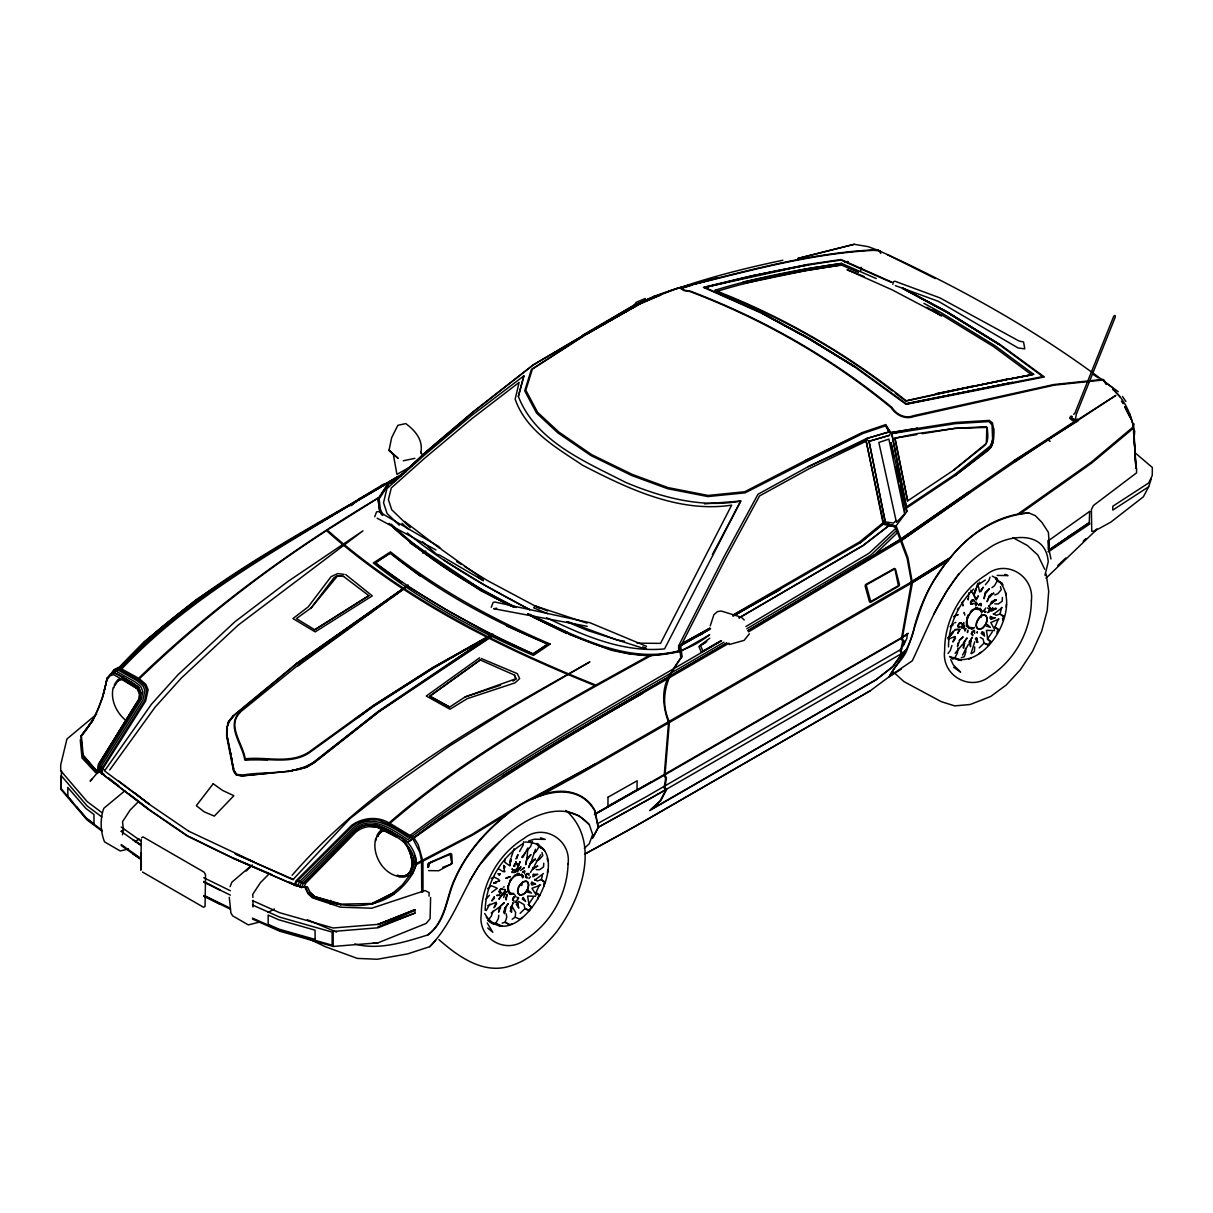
<?xml version="1.0" encoding="UTF-8"?>
<svg xmlns="http://www.w3.org/2000/svg" width="1213" height="1213" viewBox="0 0 1213 1213"><rect width="100%" height="100%" fill="white"/><g stroke="black" fill="none" stroke-linecap="round" stroke-linejoin="round"><path stroke-width="1.5" d="M430.6 897.484L430.099 918.681L426.112 923.457L378.031 942.819L333.181 946.443L333.181 931.417L378.031 927.793L414.922 913.116L415.028 909.629L378.031 924.367L333.181 927.99L279.687 912.737L252.486 900.607M1136.596 468.218L1136.566 472.858L1093.444 505.487L1091.397 509.536L1091.73 531.203L1094.111 531.324L1110.865 522.09L1143.359 496.814L1148.681 486.777L1151.243 478.968M227.271 728.3L227.18 736.276L232.229 761.673M122.498 834.802L123.362 829.434L122.543 821.641L130.231 809.935L138.752 801.338M140.814 870.343L141.269 839.457M141.072 869.448L141.315 852.694M429.038 896.164L429.099 892.571L425.005 890.554L371.769 908.219L340.55 907.203L312.348 897.787L307.905 893.632L304.857 887.219M530.46 876.772L528.959 878.576M252.895 906.93L253.108 900.364M963.501 644.512L963.38 648.121L964.714 642.905L963.547 642.708M532.492 616.947L567.017 633.55L527.791 614.036C574.841 635.112 625.286 664.557 678.704 650.911L678.628 645.892L723.903 556.994L757.989 494.252L808.374 466.596L866.87 439.606L869.039 441.289L889.447 435.346L890.63 432.632L955.328 422.473L989.277 420.411L992.416 422.821C994.357 431.934 995.585 444.14 987.64 450.811L955.162 475.557L906.035 508.383L906.899 511.477L895.967 526.033L883.504 523.091L866.188 441.153L809.359 468.597L759.565 495.92L725.844 558.041L681.994 643.678L709.863 628.198L681.994 643.678M948.505 646.878C948.445 625.211 958.513 604.241 973.614 589.018M1002.363 597.418L1002.226 601.132L998.42 603.938L994.827 603.892M428.325 867.431L429.008 862.943L450.478 853.421L451.706 854.149L452.206 862.701L451.1 864.323L442.775 867.25M981.211 611.989L980.104 608.229L982.378 612.08L981.302 609.821L974.054 608.956L970.43 611.928L972.811 609.502L967.095 617.826L967.595 616.401L968.474 614.824L966.291 622.087L967.246 626.757L966.473 624.21L968.884 628.516L971.795 627.606L973.342 628.167L970.931 628.88L973.023 628.743L974.6 627.439M485.139 910.341C485.791 883.959 500.332 857.97 522.651 843.839M543.758 863.186L543.56 866.886L539.74 869.676L536.176 869.645M522.621 877.863L522.758 875.71L523.47 876.681L521.423 874.042L521.939 875.043L514.312 875.589M996.995 633.247L997.116 631.397L998.572 630.411L994.978 627.045L998.39 619.176M101.513 773.833L101.892 768.602L144.665 700.614L146.728 690.121L144.605 685.087L138.373 679.735L117.919 668.318L113.704 670.228L110.914 674.019M974.736 646.923L974.373 651.699L971.325 653.746M993.735 428.553L992.628 443.367L990.551 447.749L955.162 475.557M102.104 774.41L102.514 769.178L145.651 701.038L148.092 689.727L145.863 684.375L139.359 678.764C196.764 623.467 259.627 573.961 326.494 530.612C404.611 600.147 498.619 646.817 594.901 685.572C522.955 725.92 451.463 768.617 389.039 822.914C377.41 815.94 362.551 817.638 351.74 825.249L295.972 880.881L294.213 885.323M124.848 790.846L103.818 808.283C99.906 818.714 100.452 831.739 104.53 841.883L120.269 850.98L128.457 848.918M527.018 858.091L527.837 847.993L522.712 857.485M537.981 898.878L538.132 896.998L539.573 896.043L535.994 892.616L539.497 884.793M967.625 630.73L967.458 632.61L967.838 630.184M1134.367 435.331L1134.746 430.979M512.159 919.211L515.207 917.18L515.631 912.419L511.962 906.247L510.248 911.388M524.456 873.86L524.713 871.04L522.788 871.798M976.783 642.284L977.102 638.993M968.914 592.687L968.201 599.904L968.035 598.585M957.936 648.045L957.436 652.988L954.874 657.825L952.205 657.446M1133.473 427.977L1135.975 468.4L1133.549 423.64L1133.048 428.507L1091.639 463.123L1020.209 513.706C984.562 519.604 956.648 545.107 937.892 574.841C921.774 596.963 916.452 624.331 907.127 649.562C903.336 659.857 893.814 666.195 889.66 676.157L912.282 660.827C931.539 620.374 947.11 573.749 987.594 549.125C1006.638 534.493 1045.788 528.823 1048.244 561.846L1044.954 575.25M505.093 858.971L504.744 862.231L508.899 865.187M517.906 906.187L518.254 902.927M977.375 631.761L977.223 633.08L977.056 632.155M98.435 768.693L98.996 763.644L138.616 699.492L139.525 693.684L137.448 688.863L113.84 674.655L110.247 675.671L106.941 679.735L102.817 696.869L98.041 709.544L92.946 720.34L81.392 735.897L83.151 755.032L96.388 770.634L99.239 770.725L90.126 781.202L92.491 778.776M509.778 862.564L511.067 861.488L510.703 858.743L509.9 865.915L509.748 864.596M498.77 915.254L498.391 918.529L495.783 923.336L493.145 922.972M514.752 894.39L509.248 893.465L510.825 894.466L507.792 890.433L508.565 892.586L507.959 885.626L507.641 888.386M860.79 270.62L861.185 267.3M518.527 897.484L518.376 898.803L518.209 897.863M523.622 841.746L523.197 844.961L519.558 851.481M330.133 903.958L330.618 900.364M1001.544 607.395L1000.073 613.99L996.252 615.355L993.341 613.717M958.027 642.966L957.451 646.529L959.301 641.556M113.249 687.468C110.262 699.355 116.069 712.046 125.106 719.809M114.022 687.665L114.583 684.329L117.797 679.75L122.74 677.824M226.922 731.924L227.453 728.695M227.983 725.48L228.529 722.266L233.336 716.14L296.821 663.799L405.915 587.153M375.575 838.926C371.83 854.831 383.247 874.588 399.956 876.635M664.269 786.706L665.634 778.534L664.208 775.577L668.575 722.372C663.268 707.876 661.176 692.001 668.105 677.642L680.796 657.673L679.568 646.059L680.614 645.452L682.146 656.885C666.923 674.792 658.826 699.476 669.409 721.871L665.027 775.092L666.453 778.049L665.088 786.236L663.541 786.979L665.755 790.163L659.963 801.096L649.652 810.587L876.18 679.811L893.253 666.407L902.563 653.443L900.683 650.153L902.654 641.662L901.456 638.599L911.494 582.21L907.142 558.405L895.361 526.912L883.079 524.228M105.607 684.117L107.184 677.991L110.535 673.882L114.219 672.821L122.483 676.884L138.282 687.271L140.799 692.668L139.753 698.779L98.814 764.812L103.924 769.588M892.874 284.342L893.314 281.856L894.876 281.204L939.741 297.807L1019.117 341.05L1023.545 341.96L1024.773 348.889L1018.101 347.964L938.377 301.324L895.346 285.631M985.047 593.415L984.092 598.752L985.077 593.976M526.685 859.395L525.669 864.702L526.73 859.972M420.775 452.874C423.504 440.228 415.24 430.554 405.749 423.58L397.834 425.323L391.647 437.681L389.009 450.357L393.346 454.572L396.939 474.404L411.995 465.822M1133.549 423.64L1132.699 427.355L1091.533 461.941L1018.389 513.675M546.608 617.735C583.377 635.536 622.709 652.852 664.542 648.91L740.825 501.06C701.539 508.262 662.146 497.603 625.953 482.531C585.773 461.865 535.964 441.623 518.345 396.408L523.91 375.818L471.554 415.559L423.625 455.8L386.886 488.612L383.535 502.743L387.114 513.508L399.259 525.168M92.946 720.34L81.15 736.064C95.569 719.779 103.06 699.037 107.184 677.991M102.862 696.035L105.47 685.209M61.529 770.649L60.695 789.117L87.109 820.003L101.937 831.087M510.082 861.291L510.703 858.743M228.044 725.222L228.802 722.144L233.593 716.064M518.345 396.408L523.88 375.894M512.538 871.51L512.22 872.632L512.007 871.738L513.099 872.177M542.347 875.68L541.225 879.637L537.42 881.002L534.554 879.395M954.328 617.402L954.813 615.749M974.585 633.413L974.494 630.654L972.31 631.67L971.431 633.838L972.978 635.021M969.839 644.118L970.946 640.661M971.097 653.246L974.782 641.722M710.272 625.802L713.896 614.703L717.505 611.549L721.219 611.034L740.9 617.068M951.932 645.483L950.249 650.653L948.02 653.413M486.277 916.937L487.308 918.62M511.219 857.273L514.085 848.706M584.727 854.134L643.891 821.444L870.403 690.667L888.886 676.945C898.969 660.812 911.418 645.923 914.526 626.12C921.122 602.073 932.054 579.389 948.187 560.254L912.055 582.816L581.467 773.106L540.028 795.94C559.102 786.979 584.408 790.36 594.825 810.451L598.312 827.236L593.369 836.561M493.054 911.099L491.295 916.24L487.929 920.364L493.691 924.351M531.567 860.699L535.464 849.267M491.265 607.319L493.13 602.376L495.101 602.057L589.897 622.709L646.514 646.332M990.02 577.191L988.868 580.557L985.411 584.727M374.711 516.783L376.576 511.886L378.592 511.552L438.621 546.411L441.608 549.565L483.214 579.207M532.401 841.519L530.612 846.538L527.124 850.677M974.903 604.135L975.722 601.845M903.154 645.634L904.898 640.828M517.329 867.841L514.737 871.101M979.088 653.671L981.105 652.154M289.558 882.109L301.734 887.31L305.54 886.824L308.587 893.238L313.363 897.514C339.337 907.021 370.238 910.796 394.073 893.996C404.065 886.339 412.875 876.514 416.271 864.141C416.226 851.875 409.084 840.473 397.637 835.727C385.294 827.63 367.736 818.76 355 831.178L303.781 883.17L296.973 880.729M989.111 596.432L987.048 601.693L989.247 596.69M230.106 886.642L231.865 882.2L250.803 866.021M530.672 862.367L528.565 867.598L530.824 862.64M412.162 874.603L416.256 864.642L472.57 835.105L506.215 814.62C484.245 832.436 465.246 854.316 453.996 880.502C445.702 899.258 445.368 921.455 427.84 934.935C404.536 942.152 378.926 950.492 354.712 943.987M503.607 897.468L506.139 891.555L504.092 894.997M969.323 642.041L972.31 637.143L969.46 642.284M514.085 865.93L515.161 863.489L514.403 864.49M507.792 887.143L510.855 879.167L509.96 880.729L515.616 874.588M1005.729 592.308L1006.184 594.886M963.289 623.421L963.729 622.512L963.819 625.468M1077.22 419.046L1076.249 421.063L1072.444 420.623L1069.669 418.136L1070.73 416.165M547.215 858.213L547.639 860.775M903.276 645.771L906.839 638.447L907.233 634.414L594.37 814.757M584.302 848.266L589.2 843.839L592.672 834.483L589.321 824.658C563.166 795.364 521.347 819.579 499.513 841.958C466.52 870.267 459.53 916.224 429.736 946.686L407.689 953.888L377.319 959.256L357.35 958.406L325.22 946.656L306.813 937.892M974.661 591.398L976.071 588.548L975.176 592.444L973.963 592.808M976.238 599.844L978.285 595.81L976.116 599.722M712.395 554.614L740.703 501.06L704.465 503.865M985.578 608.047L984.092 610.867L985.684 611.913M592.49 838.486L598.236 827.645L594.734 810.845C575.296 776.957 529.687 795.485 506.443 814.984C484.503 832.709 465.625 854.574 454.39 880.638C446.217 899.394 445.793 921.986 427.84 934.935M1072.004 416.423L1071.397 417.56L1073.065 419.046L1075.4 419.319L1076.28 414.437L1115.308 317.018L1115.035 315.441L1113.792 316.123L1074.642 413.769L1073.581 414.164M1071.67 416.241L1070.927 417.636L1073.065 419.046M516.465 857.394L517.996 854.559L516.905 858.44L515.692 858.819M526.988 873.891L525.472 876.696L527.049 877.712M975.495 603.922L976.283 602.467L975.388 602.922M976.905 587.122L979.573 582.225M962.546 655.096L968.52 644.164M959.877 629.365L957.618 633.429L959.953 629.38M989.975 596.811L991.779 593.566M517.072 869.888L517.89 868.432L516.981 868.872M503.622 912.04L505.442 908.795M991.946 601.481L989.065 606.621L988.671 605.848M510.537 907.961L513.433 902.851L512.508 902.897M486.186 910.584L489.87 904.11M534.524 865.597L540.68 854.771M933.676 614.203L947.035 590.761L958.983 573.552M962.986 626.636L962.167 628.061L962.076 627.091M530.49 872.496L533.417 867.386M504.335 892.465L503.516 893.89L503.41 892.904M957.391 609.775L958.315 608.213M520.498 870.479L524.334 867.598L522.227 869.448M135.674 704.556L98.844 764.857L101.816 767.177M992.279 631.943L987.458 639.008L990.778 642.374L989.156 643.087L988.883 644.634L984.001 643.148L983.152 639.099L980.271 637.401M469.431 881.138L478.999 865.764L499.513 841.958M533.235 897.484L528.368 904.519L531.673 907.946L530.036 908.658L529.763 910.205L524.865 908.643L524.092 904.64L518.436 901.289M643.33 301.582L645.286 298.459L636.158 302.355L632.898 307.01M396.636 478.817L388.418 483.502L378.183 499.301L379.184 508.065M749.407 633.762L744.115 640.373L729.165 644.558M968.914 659.099L971.31 658.159M950.401 635.142L952.963 631.321L953.145 632.807L947.899 638.159L955.313 629.608L958.861 629.395L955.313 629.608M964.047 642.42L967.079 637.932L963.759 642.465M450.751 863.671L451.418 862.686M505.169 908.112L508.232 903.64L504.851 908.158M975.661 605.969L977.511 603.316L976.101 604.514M1006.456 604.013L1006.153 607.031M109.716 769.952L155.052 707.224L181.404 678.006L238.112 625.18L362.96 530.854L288.027 581.391L234.882 621.784L177.932 674.807L151.428 704.268L104.545 770.907L149.093 804.174L188.788 831.239M547.776 869.827L547.427 872.86M92.779 720.052L80.922 736.246L82.651 756.108L96.191 772.12L99.117 772.317M111.808 673.063L114.522 669.394L118.768 667.377L138.631 678.264C210.956 608.35 292.621 548.701 379.078 497.466L327.313 530.081C405.445 599.647 499.498 646.317 595.795 685.087L649.668 655.323L652.033 655.05C561.088 705.178 468.794 755.062 389.964 823.369L413.906 837.774L418.242 844.733L422.928 861.291L423.003 891.722L421.715 892.146L421.563 860.745L419.85 852.375L412.754 838.547L388.008 823.854L378.365 820.049L370.526 819.336L356.789 823.081L352.21 826.311L296.973 881.245L295.229 885.672L297.701 884.884M502.925 893.572L504.229 891.828M311.104 607.971L333.924 577.782L337.214 575.735L343.522 576.402L368.843 595.659L314.743 629.759L296.427 618.585L311.104 607.971L337.639 575.811L343.522 576.402M951.113 657.81L952.721 658.735L949.809 656.46M981.044 589.958L983.212 587.168L981.029 591.504L979.952 591.353M233.457 715.67L228.651 721.78L227.104 727.952L227.043 735.942L233.897 770.422L236.535 774.258L242.115 775.168C265.662 770.816 292.864 775.986 313.803 762.067L378.926 710.848L492.903 634.02L433.42 668.151L373.649 706.254L309.239 752.818C290.256 765.342 265.783 757.215 244.677 759.656C242.706 745.009 225.77 725.89 239.613 712.622L300.202 663.496M521.651 857.333L524.956 853.194M240.083 712.501C226.513 725.601 243.313 744.373 245.193 758.807C265.981 756.412 290.013 764.402 308.769 752.151L373.149 705.617L432.95 667.453L491.629 634.505M987.594 612.732L989.08 610.912L989.02 608.79L987.382 607.91M955.116 653.307L962.804 644.042M991.233 603.847L994.705 599.722M485.897 899.364L489.4 895.27M532.613 869.63L534.948 866.886M962.106 602.497L963.243 601.223M989.217 611.852L992.886 607.91M429.72 946.701L435.634 940.454M491.614 892.434L497.315 888.234M896.043 520.483L893.511 523.091L885.247 521.863L860.184 542.833L734.29 615.537M292.121 875.27C373.134 781.869 483.608 721.72 589.897 661.873L508.823 708.877L449.75 745.843L382.686 793.014L349.769 818.775L292.924 879.668L235.231 853.907M355 831.178L303.841 883.185L298.656 880.987M246.194 871.086L252.289 864.945M268.998 873.997L260.461 882.609L252.729 894.33L252.911 897.347M1083.179 541.195L1085.847 538.572M587.016 623.148L535.494 606.045L533.69 607.819L547.594 613.672M1096.097 530.126L1046.015 578.192M988.853 611.595L992.37 608.213M500.817 905.914L504.29 902.593L500.287 906.187M959.619 640.161L963.092 636.855L959.119 640.479M1057.781 565.546L1065.787 557.98M396.954 479.12L425.975 451.994L472.994 412.056L532.992 365.098L632.837 306.419M1094.111 531.324L1096.946 528.853M979.24 647.863L984.001 643.148L988.307 645.255M351.239 505.23L358.821 499.074L383.338 484.381L395.074 480.606L388.418 483.502M520.089 913.344L524.865 908.643L529.186 910.827M392.587 893.329L402.155 885.126L410.358 874.421L414.376 864.353C414.801 845.688 397.303 836.47 382.717 829.601C374.165 824.431 362.839 825.947 355.454 832.543L305.873 883.079L303.872 887.294L307.359 886.794L310.285 892.571L314.501 896.559L341.429 904.14L371.739 903.518L392.587 893.329L372.103 904.049L394.073 893.996M350.982 505.776L360.473 498.118M961.378 627.879L962.804 623.922M906.672 649.41L902.002 653.367L649.759 798.882L598.312 827.236L665.452 789.936M96.676 714.169L66.958 738.975L60.695 764.872L60.695 770.664L87.109 801.55L101.937 812.634M297.488 666.271L382.125 604.681M651.851 298.171C693.609 281.173 738.52 269.544 782.84 260.249M296.715 663.375L233.154 715.776L228.302 721.947L226.725 728.209L226.634 736.23L233.472 770.816L236.232 774.834L242.084 775.789L288.012 771.392L298.443 769.391M953.57 470.25L986.351 443.367L986.806 427.385L954.919 428.371L916.71 433.678L894.86 438.166L907.658 500.878L953.57 470.25L983.667 446.369C989.262 442.017 987.807 433.648 987.124 427.507L986.108 426.718L954.919 428.371L922.229 433.693M143.907 642.556C219.811 575.174 311.028 529.186 397.455 477.225M860.184 542.833L884.125 523.364L896.286 526.215L907.976 557.874L912.373 582.983L902.29 638.129L903.488 641.177L901.502 649.637L899.864 650.623L901.729 653.928L892.389 666.907L876.044 679.614L650.926 809.571L660.782 800.625L666.589 789.678L664.36 786.509M378.926 711.212L313.833 762.401L306.358 766.919L287.936 771.635M890.054 524.698L863.095 545.638L739.066 617.993M991.961 587.653L994.539 585.652L997.253 580.906L995.57 578.768M533.568 853.558L536.161 851.556L538.921 846.841L537.283 844.718M720.446 640.995L702.979 651.093L700.432 645.301L709.757 638.22M980.68 603.513L978.664 605.044L980.68 603.513L981.181 605.909L980.695 603.665M991.718 611.079L995.615 608.138M993.462 614.309L1002.12 607.728M487.596 888.689L491.492 885.733L496.178 887.734M532.992 876.802L535.6 874.831M534.736 880.107L543.424 873.542M443.897 815.454L407.795 842.049C392.754 832.406 371.875 815.454 354.863 830.92L303.28 883.382L301.658 887.613L299.641 886.915L301.309 882.67L354.166 829.267C371.481 814.105 392.451 829.571 407.765 839.623C506.807 764.023 617.023 705.435 723.979 642.177M355.121 719.097L373.073 705.875L432.874 667.711L489.976 635.764M356.895 718.369L373.361 706.254L433.102 668.09L491.932 634.717M355.576 623.209L408.099 585.06M368.07 614.748L371.087 612.55M381.686 604.847L387.751 600.435M390.783 598.236L407.432 586.137M299.763 663.602L408.008 585.53M385.173 602.482L408.053 585.924M480.196 659.948L429.811 696.186L449.659 707.058L465.17 696.914L515.919 678.734L514.433 675.08L480.196 659.948L429.811 696.201L449.659 707.058M479.56 657.81L426.294 696.035L449.993 709.241L467.187 698.673L515.009 682.874L519.649 678.598L517.269 673.624L481.273 658.523M491.189 912.964L499.362 907.127M406.552 586.137L296.579 663.86M406.37 586.425L296.427 663.481M901.123 540.664C972.038 491.28 1042.725 441.441 1115.884 395.393L1014.402 462.062M969.915 492.705L901.365 540.513L748.527 631.867M1077.644 419.531L1013.795 460.849L900.425 539.391L747.936 630.639M1048.305 551.354L1089.592 522.682L1049.002 549.989L1048.305 540.316L1048.305 549.519M969.187 491.583L901.168 538.921L791.892 605.075M492.099 634.96L379.29 711.303L314.137 762.537L306.525 767.101L298.474 769.633M512.917 681.13L516.086 678.992L514.433 675.08M979.391 583.999L985.35 580.011M1048.199 551.885L1089.926 523.895L1068.896 536.191M492.22 636.188L379.214 711.576L314.122 762.765L306.555 767.313L290.347 771.059M436.453 672.76L492.387 635.657M252.44 562.741L195.945 599.859L143.65 642.208L114.219 672.821C192.473 587.274 298.443 535.858 396.666 477.209M1148.681 486.777L1112.776 510.082L1112.776 506.261L1148.681 482.971L1152.244 475.541L1152.35 467.49L1135.201 452.919M585.409 334.576L531.385 369.449L524.713 390.844L536.571 413.102L557.828 432.859L590.883 455.542L631.609 475.466L667.438 488.657L707.861 496.572L745.1 492.842L862.519 433.056L804.916 460.743L744.752 491.735L708.104 495.45L667.969 487.581L632.322 474.435L591.595 454.602L558.768 431.964L537.602 412.329L525.805 390.207L532.371 369.116L586.152 334.439L639.236 304.129L585.409 334.576L638.842 304.205L659.478 295.32L654.383 296.351L634.763 304.963L533.553 364.673L472.903 412.071L425.778 452.009L394.058 481.591L389.1 483.714L379.184 498.786L380.291 509.096L383.02 514.964M314.728 629.759L368.843 595.659M1078.509 420.532L1013.795 460.849M888.886 676.945L901.274 669.151M502.152 776.184L560.451 740.051L726.769 642.951M910.281 582.543L950.173 557.783L911.979 581.573L586.652 768.845L531.749 799.17L541.028 795.379M902.093 637.113L908.234 633.338L901.941 638.008L658.174 778.731L595.507 813.711L650.926 782.051M912.07 582.801L948.399 560.497C967.337 534.66 996.631 516.071 1028.715 512.902L1035.235 515.601L1042.012 522.5L1048.411 532.401L1049.351 545.638M668.575 722.372L669.409 721.871M368.737 493.585C282.25 547.245 189.835 595.583 119.799 671.016L137.221 680.796L143.013 685.861L144.893 690.364L142.937 700.098L100.588 767.223L100.3 772.302L148.153 809.268L187.242 836.015L233.578 858.592L297.625 886.233L299.323 881.957L353.468 827.615C371.117 812.74 392.208 826.826 407.795 837.288C506.246 762.355 615.279 703.434 721.583 640.752M493.706 883.246L496.36 881.654L495.859 883.307L493.706 883.246L499.726 880.593L498.346 881.047M332.347 515.252L252.713 562.635L268.861 553.037M272.091 551.111L285.01 543.439M288.239 541.514L293.091 538.633M296.321 536.722L307.617 529.99M310.846 528.08L331.846 515.601M640.479 693.139L560.891 740.552L729.058 643.178M254.063 561.771L291.241 539.724M294.471 537.799L307.405 530.126M310.634 528.216L331.649 515.752M397.379 476.845L405.855 471.872M581.785 335.758L634.02 305.176L634.581 305.919M746.844 628.774L870.767 555.205L896.786 530.354L897.665 532.477L872.011 557.176L747.951 630.669M642.647 693.411C561.892 739.066 483.32 788.42 407.811 842.322C507.368 765.555 618.979 707.164 726.693 643.072M397.955 476.527C300.354 535.267 195.748 587.592 117.024 671.775L135.689 682.252L140.784 686.573L142.785 691.365L141.284 699.279L99.36 766.07L99.102 771.134L97.919 769.982L98.132 764.933L139.631 698.461L140.693 692.35L138.57 687.271L134.143 683.707L114.083 672.472M333.257 514.782L396.803 477.725M745.919 626.53L869.251 553.098L895.891 528.231L895.194 526.669L889.084 525.517L863.171 545.35L739.202 617.751M901.684 648.94L645.725 797.032L598.797 822.93M422.533 552.992L425.808 551.096M141.542 837.789L143.058 836.909L204.072 872.147L205.543 874.725L205.058 906.399L203.557 907.263L142.528 872.041M700.204 634.99L703.479 633.095M736.139 614.233L741.052 611.413M747.572 607.637L752.485 604.802M700.432 645.301L706.845 641.601M705.132 642.86L698.885 646.468L701.372 652.351L721.038 640.98M973.266 603.255L971.507 604.256L970.582 602.982L973.16 599.692L974.084 600.966M870.403 690.667L626.803 831.178L584.575 854.195M974.069 630.487L971.507 633.777L972.432 635.051M515.252 896.21L512.659 899.485L513.554 900.743M515.191 901.653L517.026 900.592L517.784 898.378L516.89 897.12M709.635 634.672C652.958 679.735 582.604 640.449 527.579 614.187M401.382 475.587L388.236 483.092L378.092 498.892L379.351 509.43L382.156 515.358M568.73 634.187L611.367 650.259L628.941 653.898L649.471 655.93L679.917 651.79L709.499 634.899M586.152 334.439L639.615 304.069L661.055 294.865L654.277 296.169L675.853 288.724L716.974 278.095M679.917 651.79L679.811 646.15L710.621 628.652M733.334 615.749L780.353 589.033L732.804 615.446M121.209 831.239L124.302 829.48M134.734 841.61L139.343 838.987M268.088 912.494L274.274 908.992M732.728 615.173L859.744 541.817L883.019 522.879L866.188 441.153M679.811 646.15L709.529 629.456M515.677 902.457L516.768 901.85L514.964 902.472M678.628 645.892L709.863 628.637M732.864 615.916L780.52 589.579M594.704 764.235L522.272 803.34L472.1 834.392L416.286 863.474L415.24 855.832M451.994 863.611L438.712 870.737L428.492 870.6M522.485 872.238L524.713 871.04M958.952 623.497L960.62 622.633L961.439 623.512M804.916 460.743L862.2 432.571L885.763 424.595L890.63 432.632L917.513 428.25L891.722 433.602L906.899 511.477M805.568 461.683L862.837 433.526L885.52 425.839L889.174 431.904L866.34 438.621L808.374 466.596M954.631 622.906L955.844 622.33M451.312 861.109L450.175 854.331L429.159 863.186L428.477 867.325M636.112 305.221L650.274 298.883M636.309 305.145L650.138 298.944M634.808 304.948L654.383 296.351L660.266 295.093L654.277 296.169M999.012 618.964L990.794 622.557L994.493 629.365M434.406 860.684L427.658 864.065L427.931 867.447M953.691 616.507L958.164 614.642L956.769 615.112M406.476 585.682L446.687 610.003L491.386 634.702M381.989 485.155L394.028 481.197M415.028 909.629L377.789 924.533L413.345 911.115L377.789 927.02L414.922 913.116M536.176 860.775L539.315 859.532L542.772 855.574L541.999 852.527M487.671 905.717L496.405 902.229M994.69 594.946L997.829 593.703L1001.271 589.745L1000.452 586.652M948.126 639.221L955.116 636.446M380.124 831.208L383.414 829.919L380.124 831.208A26.216 15.132 60 0 0 375.863 840.654M491.235 878.394L494.373 877.196L498.952 879.531M531.946 885.126L535.069 883.928M540.68 884.944L531.976 888.295L536.161 895.073M990.778 619.479L995.494 617.675M654.535 296.669L675.853 288.724L707.376 280.476L698.582 283.175M118.343 680.796L123.301 678.931M515.373 896.164L512.902 898.196L512.674 899.91L513.842 900.698M974.191 630.442L971.734 632.489L971.522 634.202L972.705 635.006M972.781 603.847L971.431 604.317L970.612 603.058L971.295 600.86L972.902 599.753L974.1 600.556M527.685 877.484L525.547 877.09M528.716 841.701L530.778 841.746M503.334 887.128L504.214 886.824M465.17 696.914L500.544 685.224M654.611 296.639L659.887 295.032M686.27 286.95L691.546 285.328M528.641 840.927L534.493 839.199L545.228 839.366L540.482 837.789M502.182 923.123L505.169 922.229L509.885 924.609L512.144 923.715M716.186 291.636C756.973 278.914 799.17 271.075 841.413 265.025L858.44 272.455M866.279 438.636L889.174 431.904L885.642 425.217L890.63 432.632M876.271 278.581L841.579 263.403C798.791 269.483 756.093 277.504 714.775 290.316C783.689 316.957 848.403 354.605 906.081 400.76L971.977 386.265M961.333 657.643L964.335 656.764L965.866 651.699L965.29 648.303M869.039 441.289L885.247 521.863L869.039 441.289L889.447 435.346M798.533 258.384L854.195 244.298L868.129 246.648L878.424 250.454C960.908 287.997 1040.709 332.438 1112.655 387.766M259.779 922.016L248.316 924.897L232.578 915.815L230.895 912.873L229.287 897.286M797.684 258.399L854.195 244.298M522.287 917.407L519.907 919.227L515.207 917.18M1007.093 379.078L905.793 401.094L895.3 393.148M403.262 460.788L414.876 458.332M742.978 282.038L806.19 268.907L841.579 263.403M743.63 283.524L806.099 270.544L841.413 265.025M936.284 393.634L1033.643 374.286L994.948 345.644L941.743 313.015L923.927 303.341M935.193 394.134L1006.79 379.593M1010.368 378.926L1031.808 374.938L993.826 346.782L940.666 314.228M1005.971 379.593L1033.643 374.286M513.584 866.112L515.222 865.855M916.77 434.588L894.982 438.136L907.658 500.878M515.677 896.362L514.039 896.619L512.583 899.53L513.175 900.577M707.967 279.672L716.853 278.232M972.765 603.862L971.113 604.119L970.506 603.058L971.947 600.147L973.584 599.889L974.191 600.935M496.769 608.213L493.63 608.683L587.168 626.302M305.54 886.824L301.885 887.355L292.318 884.08L233.866 858.379L187.575 835.833L148.517 809.101L103.984 775.365L98.314 769.83L104.303 774.531M844.521 261.917L848.236 261.492M273.683 772.757L242.221 775.956L236.429 775.031L233.715 771.043M1020.209 513.706L1028.715 512.902M524.986 842.065C584.499 842.262 515.328 965.214 484.684 913.495M997.207 575.387L1008.033 575.614L1004.88 574.356M501.166 892.768L499.635 892.798L499.331 891.403L500.363 889.341L502.046 888.462L502.834 889.341M245.238 759.338L254.548 759.232M244.981 759.914L267.648 759.854M374.271 942.819L378.031 942.819L373.301 942.926M98.45 772.696L95.675 772.681L82.014 757.943L80.255 739.915M636.992 643.163L660.539 643.375L731.651 505.139C678.931 513.129 628.349 488.839 582.725 465.322C556.54 447.718 526.093 430.767 515.161 399.168L519.103 382.413L472.266 418.364L424.338 458.484L391.299 487.929L388.403 499.635L391.754 509.794L410.237 527.64M535.479 896.255L527.594 896.073L529.171 905.353M994.448 630.608L986.487 630.366L987.731 639.433M528.792 873.739L527.261 873.603L525.76 875.483L527.215 873.648L528.747 873.618L528.913 875.437M525.79 877.515L527.321 877.666M502.561 888.886L501.03 888.735L499.544 890.63L499.574 892.662L501.09 892.798M985.957 611.852L984.425 611.701L984.365 609.654M959.619 622.891L961.166 623.042M369.389 826.387L377.016 827.13L396.242 837.015M369.495 824.704L377.819 825.568L397.637 835.727M344.158 574.386L337.714 573.567L331.043 576.675L308.193 606.894L292.94 618.569L315.198 631.882L372.285 595.871L345.766 574.598M242.251 775.501L236.565 774.758L234.033 770.755M99.239 770.725L96.054 770.255L82.909 755.578L96.191 772.12M624.559 641.207L617.462 640.1L567.82 621.708M884.11 523.394L890.372 524.88M313.379 897.514L341.202 904.701L315.228 896.801L310.285 892.571M333.181 946.443L279.687 931.19L252.486 919.06M501.394 892.525L499.271 891.813L501.348 888.704L502.91 889.72M960.044 626.712L957.891 625.999L959.923 622.86L961.53 623.891M986.26 625.999L990.399 627.394L987.276 624.483M961.333 660.554L954.874 657.825L958.831 660.433M565.91 811.103L579.238 815.879L589.321 824.658M502.212 926.125L495.783 923.336L499.726 926.019M642.799 646.893L646.241 648.151L645.043 648.849L587.577 630.502L566.714 621.723M864.202 276.519L847.008 269.695L892.177 289.862L941.606 315.911L926.944 307.298M538.784 844.369L537.147 843.444M535.494 606.045L547.639 610.973M997.101 578.374L995.342 577.358M992.279 576.099C1029.519 596.22 986.866 675.853 949.567 656.612M717.899 292.348C780.186 316.729 839.426 349.875 892.313 390.874M307.329 919.772L336.547 932.084M188.546 831.132L254.245 862.018M233.866 858.379L272.152 874.694M1001.62 582.786L997.253 580.906L1001.953 583.195L1003.06 585.015M506.473 625.953L547.882 644.224L532.947 653.716C477.634 628.819 423.944 599.722 375.59 562.862L390.025 553.083C437.559 591.14 491.644 620.707 547.836 643.876L533.902 653.655L532.158 653.777L493.084 635.491M235.458 853.997L293.531 879.501M891.843 282.144L841.034 259.552L807.979 264.389L749.407 276.382L703.419 287.329L761.339 313.09L808.374 338.518L855.332 367.069L809.132 338.442L762.098 312.939L705.041 287.587C749.937 276.382 795.167 266.056 841.109 260.113L891.1 282.28M543.288 848.782L538.921 846.841L543.621 849.206L544.682 850.995M230.379 890.751L203.739 877.727M230.379 895.133L203.754 882.094M252.486 904.989L279.687 917.119L332.135 932.069L332.135 945.185L279.687 930.235L252.486 918.105M230.379 908.249L205.391 896.058M230.379 909.204L203.739 896.18M539.694 608.456L487.687 580.709L464.412 566.365M529.672 614.294L567.487 632.473M514.327 607.349C470.75 586.516 429.281 559.906 393.315 527.64M887.31 254.594L935.253 278.55M203.754 881.79L220.175 890.099L203.739 881.457M203.739 895.876L220.175 904.17L203.754 895.528M510.809 606.015L480.666 590.625L410.024 542.908M516.344 607.516C471.402 585.348 427.871 558.723 391.299 524.213M514.191 607.334C469.264 584.954 425.99 557.631 389.13 523.425M514.494 607.046L481.258 589.563L410.691 541.953M902.972 288.33L947.323 311.968L1000.619 344.947L1044.378 376.955L906.066 404.323L854.938 367.13L808.374 338.518L761.719 313.015L809.132 338.442L855.711 366.993L906.066 403.656L1042.846 376.576L999.8 345.038L946.519 312.105L902.806 288.376M903.26 288.285L947.323 311.968L1000.209 344.992L946.519 312.105L902.517 288.421M1012.764 537.632L1027.366 545.471L1037.843 555.023L1044.666 569.231M377.152 518.194L435.983 549.944M932.585 309.831L939.044 313.348M1004.182 616.447L1000.073 613.99L1003.97 617.235L1002.529 618.251L1002.984 620.283M498.937 869.084L503.334 871.768M443.655 559.951L484.275 584.924L529.914 609.745C487.247 587.395 444.413 563.878 407.341 532.947M545.35 882.169L541.225 879.637L545.122 882.958L543.667 883.943L544.106 885.945M1046.971 439.394L1050.185 441.365M456.664 561.589L461.319 564.454M509.263 924.791L505.169 922.229L506.776 917.21L506.246 913.844M140.966 844.824L133.066 839.821L140.981 845.006M140.981 858.895L133.066 853.891L140.966 859.092M140.966 841.018L121.209 827.039M140.981 845.4L121.209 831.421M140.981 858.516L121.209 844.536M140.966 859.471L121.209 845.491M477.346 576.706L483.487 580.709L439.682 555.114L436.392 554.159L422.64 541.817M1093.61 374.772L1098.371 377.88M1104.709 382.034L1118.265 391.693M994.978 627.045L998.951 629.638M121.74 678.522L137.236 688.696L139.525 693.684M122.483 676.884L138.327 687.301L140.799 692.668M535.994 892.616L539.967 895.285M953.585 667.226L960.62 672.108L953.266 664.815L950.78 659.645M987.458 639.008L991.279 641.707M402.049 582.498L375.545 563.348L375.666 562.286L390.51 553.052L419.986 576.023M528.368 904.519L532.173 907.279M950.947 657.279L953.191 658.932M487.929 920.364L491.72 923.138M880.259 250.939L873.694 250.333C810.572 253.547 749.452 270.787 688.393 285.783L681.858 288.542L684.648 290.271L690.697 291.272C763.462 318.943 831.845 357.956 891.98 407.477C896.498 414.619 905.186 418.985 913.434 415.71L1053.657 384.551L1103.042 379.381L1106.211 384.491M101.937 817.016L87.109 805.932L61.211 775.653L61.211 788.768L72.977 802.536M101.937 830.132L87.109 819.048L76.51 806.66M118.449 780.823L149.366 804.295L134.507 792.696M404.581 521.423L439.288 548.049M108.73 777.988L119.041 786.054M129.351 794.121L148.517 809.101M1112.579 389.373C1123.374 397.955 1129.546 411.055 1132.912 424.186L1131.092 418.349M487.717 928.006L492.827 932.266L487.217 923.002M401.988 523.319L408.872 529.49M893.511 672.078L903.988 681.63L941.288 701.675L954.707 705.89L970.127 704.51L990.687 696.459L1006.184 685.072L1020.467 669.637L1032.581 651.229L1041.709 631.094L1047.213 610.594L1048.714 591.14L1046.122 574.052M565.895 810.405C602.012 842.322 580.709 900.091 556.039 932.554C542.848 948.536 526.078 962.379 505.548 967.261C480.363 972.674 456.846 955.344 438.894 939.62M741.461 617.387L744.251 619.995M503.683 865.491L505.169 866.855L504.032 868.265L503.683 865.491L504.623 871.904L504.29 870.494M984.168 611.261L984.986 612.14M1114.99 391.299L1120.296 397.091M513.099 870.191L512.204 868.933L512.705 870.055L514.342 869.797L513.023 870.252L512.235 869.008M1121.403 401.139L1123.147 403.686M1122.495 396.454L1125.891 401.458M420.729 452.237L422.791 455.345M402.928 840.488L407.886 847.857A25.033 14.45 60 0 1 400.381 875.862M404.581 841.504L408.523 847.599A26.216 15.132 60 0 1 411.753 855.893M970.84 590.231L973.372 594.4M1124.678 406.643L1131.198 419.425M1124.739 406.78L1130.304 417.59M975.661 598.888L973.963 594.537M1106.256 383.566L1103.8 379.912L1054.34 385.143L913.889 416.544C905.156 419.85 895.967 415.149 891.13 407.689C831.041 358.153 762.689 319.155 689.939 291.529L683.753 290.498L680.66 288.558L687.271 285.692C748.421 270.651 809.587 253.214 872.799 249.923L878.303 249.726L880.82 253.411M975.207 598.085L974.009 595.659L977.739 583.408L979.634 591.959M379.381 509.824L381.473 514.267M504.684 889.265L505.184 891.312L505.124 889.811M962.622 604.499L962.97 605.909L962.455 602.679M957.936 625.574L958.27 626.985L959.817 626.954L958.194 626.848L958.134 624.786M964.851 615.127L964.199 612.383L964.305 613.687M891.115 442.654L906.035 508.383M1048.548 547.366L1050.958 559.011M890.949 442.76L893.966 457.574M895.846 466.838L898.848 481.667M899.606 485.367L904.868 511.31M1130 413.997L1130.622 417.09M232.957 765.312L233.669 768.936M983.773 632.185L984.395 635.551M230.485 752.409L233.396 769.178M1133.549 431.631L1134.519 446.339M1134.762 450.008L1135.975 468.4M408.523 875.119A26.216 15.132 60 0 1 397.546 876.104M412.147 857.53A26.216 15.132 60 0 1 412.587 867.416M377.698 836.576A25.033 14.45 60 0 1 385.476 830.359M115.371 685.118A25.033 14.45 60 0 1 118.449 680.751M407.78 847.917A25.033 14.45 60 0 1 410.858 869.812A25.033 14.45 60 0 1 397.303 875.119M377.592 836.621A25.033 14.45 60 0 1 385.385 830.405M513.493 893.359A10.295 6.05 -60.9 0 1 510.385 880.987A10.295 6.05 -60.9 0 1 522.5 877.393M522.166 884.11A10.295 6.05 -60.9 0 1 521.59 885.596M971.158 627.667A10.295 6.141 -61.8 0 1 969.323 614.385A10.295 6.141 -61.8 0 1 981.074 611.519M981.514 613.945A10.295 6.141 -61.8 0 1 981.09 617.402M506.094 897.453L506.079 899.955L507.216 894.269L506.094 897.453M608.016 797.199L607.925 806.22L636.977 789.83L637.143 780.778L608.016 797.199M970.703 641.45L970.521 646.741L969.399 641.768L970.703 641.45M1031.399 600.526C1031.111 630.502 1014.917 660.388 989.55 676.475C969.93 692.047 941.152 675.141 944.669 650.593C944.351 620.707 960.908 590.17 986.518 574.644C1005.986 558.602 1034.431 576.099 1031.399 600.526M1089.668 511.416L1089.244 522.485L1049.002 549.989L1048.729 540.482L1089.668 511.416M504.638 908.355L504.411 913.768L505.791 908.552L504.638 908.355M511.75 907.081L511.507 912.358L510.446 907.4L511.75 907.081M568.048 864.02C567.275 893.966 550.763 923.487 525.441 939.559C506.094 955.086 477.376 938.528 481.303 914.086C481.47 884.232 498.361 854.058 523.925 838.547C543.106 822.55 571.49 839.684 568.048 864.02M952.872 623.77L952.781 625.302L950.143 626.742L952.872 623.77M963.759 626.894L963.516 628.713L964.79 625.711L963.759 626.894M976.647 622.163L976.222 626.302L977.89 628.971L981.848 628.622A7.809 4.67 -61.8 0 0 986.836 621.663A7.809 4.67 -61.8 0 0 985.426 615.294L984.698 615.006C979.407 614.764 976.404 620.738 976.131 625.317L977.117 628.152L979.422 629.304L982.53 628.046L985.911 623.891L987.185 618.948L985.911 615.734L983.561 615.036L981.029 615.931L976.647 622.163M993.007 439.273L991.658 445.975L987.443 450.326L991.006 445.353L993.007 439.273M533.341 874.346L532.992 875.953L537.768 874.361L533.341 874.346M499.711 906.824L498.543 912.206L500.605 907.521L499.711 906.824M518.497 887.006L517.845 893.208L519.877 895.224L523.137 894.572A7.809 4.594 -60.9 0 0 528.186 887.658A7.809 4.594 -60.9 0 0 526.882 881.335L522.939 881.715L518.497 887.006M965.29 629.38L964.942 630.987L965.912 628.455L965.29 629.38M528.565 884.959L527.594 889.205L524.653 893.314L520.604 895.133L518.057 893.465L517.526 891.328L518.846 886.415L522.212 882.367L525.547 881.017L527.488 881.896L528.565 884.959M992.613 439.242L990.915 445.459L954.843 474.495L906.611 506.746L891.798 433.587L955.359 423.64L989.05 421.578L992.022 424.823L992.613 439.242M517.663 870.434L517.223 871.904L520.968 866.704L517.663 870.434M866.188 584.984L870.737 601.557L898.393 585.652L895.073 569.746L894.178 569.276L866.188 584.984M865.597 584.605L865.127 585.985L869.494 601.875L870.494 602.406L898.985 586.015L899.47 584.636L895.437 568.973L894.436 568.442L865.597 584.605M495.965 902.881L494.085 907.733L496.633 903.73L495.965 902.881M990.521 616.477L989.823 618.13L994.402 618.175L990.521 616.477M954.904 637.204L952.872 641.995L955.48 638.372L954.904 637.204M531.764 882.215L531.051 883.868L535.6 883.898L531.764 882.215M528.11 890.418L527.352 892.086L531.491 893.071L528.11 890.418M519.952 861.806L518.072 866.946L519.952 861.806M989.944 607.577L990.02 610.078L989.944 607.577M500.09 873.815L499.24 875.422L497.967 873.724L500.09 873.815M501.212 895.179L498.907 899.227L502.334 894.8L501.212 895.179M494.191 896.938L491.72 900.941L494.479 898.181L494.191 896.938M514.509 871.829L513.994 872.678L516.526 871.207L514.509 871.829M982.227 631.912L981.211 633.383L984.547 635.991L982.227 631.912M523.319 897.575L522.287 899.03L525.684 901.486L523.319 897.575M530.824 854.756L527.64 859.016L526.851 858.364L530.824 854.756M989.247 588.821L986.017 593.081L985.199 592.414L989.247 588.821M213.185 783.765L196.309 805.69L204.224 811.846L214.337 816.106L233.866 795.698L222.616 790.451L213.185 783.765M904.625 513.903L896.452 522.378L878.849 442.472L888.886 439.121L904.625 513.903M535.236 859.122L531.476 863.004L530.718 862.109L535.236 859.122M993.659 593.187L989.672 597.008L989.186 595.886L993.659 593.187M976.526 637.659L975.328 638.781L977.814 642.511L976.526 637.659M517.572 903.291L516.374 904.398L518.8 908.128L517.572 903.291M996.176 600.01L991.825 603.119L991.415 601.8L996.176 600.01M550.171 644.058L533.447 655.414C476.754 631.003 421.76 601.421 373.286 562.953L390.51 551.885C438.939 590.079 493.63 619.722 550.171 644.058M537.647 866.021L533.25 868.948L532.871 867.659L537.647 866.021M506.867 877.742L505.76 878.318L510.415 876.635L506.867 877.742M996.449 608.562L991.794 610.488L991.794 608.896L996.449 608.562M518.103 873.618L516.89 873.966L519.179 873.496L518.103 873.618M976.586 607.683L975.373 608.031L977.663 607.577L976.586 607.683M753.394 275.503L704.237 287.466L808.389 264.616L753.394 275.503M1012.446 382.429L906.066 403.99L1012.446 382.429M499.741 895.224L496.693 895.452L499.741 895.224M315.122 939.423L278.747 929.082L268.179 924.351L268.134 915.072L278.747 919.772L315.031 930.174L315.122 939.423M397.955 458.196L389.009 450.357L397.955 458.196M93.992 823.794L85.789 817.683L67.898 796.683L67.792 787.419L85.805 808.374L93.962 814.499L93.992 823.794M517.314 864.884L515.722 861.7L517.314 864.884"/></g></svg>
